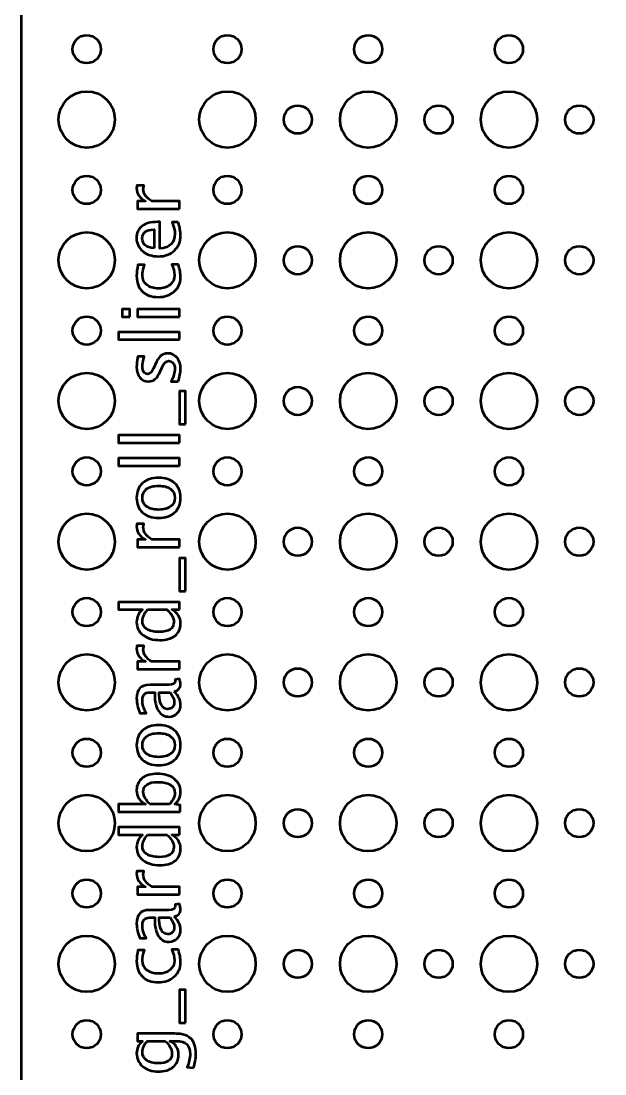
# Model space of a CAD drawing. Header units: centimetres. Extents: x -26.2 to 26.2, y -20.2 to 20.2.
# Drawn here: x -12.7 to -6.48, y -10.16 to 1.07 of the extents above; entities that cross this region are included whole.
import ezdxf

# ---------------------------------------------------------------- set-up
doc = ezdxf.new("R2010")
doc.units = ezdxf.units.CM
doc.header["$MEASUREMENT"] = 0
doc.layers.add('Layer 1', color=7, linetype='Continuous')

msp = doc.modelspace()

# ---------------------------------------------------------------- linework, layer by layer
at = {"layer": 'Layer 1', "lineweight": 53}
for centre, major_axis in [((-12, 0.76591), (0, 0.15)), ((-10.5, 0.76591), (0, 0.15)), ((-9, 0.76591), (0, 0.15)), ((-7.5, 0.76591), (0, 0.15)), ((-11.99999, 0.0159), (0, 0.30001)), ((-10.49999, 0.0159), (0, 0.30001)), ((-8.99999, 0.0159), (0, 0.30001)), ((-7.49999, 0.0159), (0, 0.30001)), ((-9.75, 0.01591), (0, 0.15)), ((-8.25, 0.01591), (0, 0.15)), ((-6.75, 0.01591), (0, 0.15)), ((-12, -0.73409), (0, 0.15)), ((-10.5, -0.73409), (0, 0.15)), ((-9, -0.73409), (0, 0.15)), ((-7.5, -0.73409), (0, 0.15)), ((-11.99999, -1.4841), (0, 0.30001)), ((-10.49999, -1.4841), (0, 0.30001)), ((-8.99999, -1.4841), (0, 0.30001)), ((-7.49999, -1.4841), (0, 0.30001)), ((-9.75, -1.48409), (0, 0.15)), ((-8.25, -1.48409), (0, 0.15)), ((-6.75, -1.48409), (0, 0.15)), ((-12, -2.23409), (0, 0.15)), ((-10.5, -2.23409), (0, 0.15)), ((-9, -2.23409), (0, 0.15)), ((-7.5, -2.23409), (0, 0.15)), ((-11.99999, -2.9841), (0, 0.30001)), ((-10.49999, -2.9841), (0, 0.30001)), ((-8.99999, -2.9841), (0, 0.30001)), ((-7.49999, -2.9841), (0, 0.30001)), ((-9.75, -2.98409), (0, 0.15)), ((-8.25, -2.98409), (0, 0.15)), ((-6.75, -2.98409), (0, 0.15)), ((-12, -3.73409), (0, 0.15)), ((-10.5, -3.73409), (0, 0.15)), ((-9, -3.73409), (0, 0.15)), ((-7.5, -3.73409), (0, 0.15)), ((-11.99999, -4.4841), (0, 0.30001)), ((-10.49999, -4.4841), (0, 0.30001)), ((-8.99999, -4.4841), (0, 0.30001)), ((-7.49999, -4.4841), (0, 0.30001)), ((-9.75, -4.48409), (0, 0.15)), ((-8.25, -4.48409), (0, 0.15)), ((-6.75, -4.48409), (0, 0.15)), ((-12, -5.23409), (0, 0.15)), ((-10.5, -5.23409), (0, 0.15)), ((-9, -5.23409), (0, 0.15)), ((-7.5, -5.23409), (0, 0.15)), ((-11.99999, -5.9841), (0, 0.30001)), ((-10.49999, -5.9841), (0, 0.30001)), ((-8.99999, -5.9841), (0, 0.30001)), ((-7.49999, -5.9841), (0, 0.30001)), ((-9.75, -5.98409), (0, 0.15)), ((-8.25, -5.98409), (0, 0.15)), ((-6.75, -5.98409), (0, 0.15)), ((-12, -6.73409), (0, 0.15)), ((-10.5, -6.73409), (0, 0.15)), ((-9, -6.73409), (0, 0.15)), ((-7.5, -6.73409), (0, 0.15)), ((-11.99999, -7.4841), (0, 0.30001)), ((-10.49999, -7.4841), (0, 0.30001)), ((-8.99999, -7.4841), (0, 0.30001)), ((-7.49999, -7.4841), (0, 0.30001)), ((-9.75, -7.48409), (0, 0.15)), ((-8.25, -7.48409), (0, 0.15)), ((-6.75, -7.48409), (0, 0.15)), ((-12, -8.23409), (0, 0.15)), ((-10.5, -8.23409), (0, 0.15)), ((-9, -8.23409), (0, 0.15)), ((-7.5, -8.23409), (0, 0.15)), ((-11.99999, -8.9841), (0, 0.30001)), ((-10.49999, -8.9841), (0, 0.30001)), ((-8.99999, -8.9841), (0, 0.30001)), ((-7.49999, -8.9841), (0, 0.30001)), ((-9.75, -8.98409), (0, 0.15)), ((-8.25, -8.98409), (0, 0.15)), ((-6.75, -8.98409), (0, 0.15)), ((-12, -9.73409), (0, 0.15)), ((-10.5, -9.73409), (0, 0.15)), ((-9, -9.73409), (0, 0.15)), ((-7.5, -9.73409), (0, 0.15))]:
    msp.add_ellipse(centre, major_axis=major_axis, ratio=1, dxfattribs=at)
msp.add_open_spline([(-12.2, -20.18409), (-12.47614, -20.18409), (-12.7, -19.96023), (-12.7, -19.68409), (-12.7, -19.68409), (-12.7, -19.68409), (-12.7, 19.71591), (-12.7, 19.71591), (-12.7, 19.71591), (-12.7, 19.99205), (-12.47614, 20.21591), (-12.2, 20.21591), (-12.2, 20.21591), (-8.45782, 20.21591), (-2.97204, 20.21591), (0.2, 20.21591), (0.2, 20.21591), (0.47614, 20.21591), (0.7, 19.99205), (0.7, 19.71591), (0.7, 19.71591), (0.7, 19.71591), (0.7, 2.21591), (0.7, 2.21591), (0.7, 2.21591), (0.7, 2.21591), (25.7, 2.21591), (25.7, 2.21591), (25.7, 2.21591), (25.97614, 2.21591), (26.2, 1.99205), (26.2, 1.71591), (26.2, 1.71591), (26.2, 1.71591), (26.2, -4.68409), (26.2, -4.68409), (26.2, -4.68409), (26.2, -4.96023), (25.97614, -5.18409), (25.7, -5.18409), (25.7, -5.18409), (25.7, -5.18409), (0.7, -5.18409), (0.7, -5.18409), (0.7, -5.18409), (0.7, -5.18409), (0.7, -19.68409), (0.7, -19.68409), (0.7, -19.68409), (0.7, -19.96023), (0.47614, -20.18409), (0.2, -20.18409), (0.2, -20.18409), (-4.57775, -20.18409), (-7.42225, -20.18409), (-12.2, -20.18409)], degree=3, knots=[0, 0, 0, 0, 0.06666667, 0.06666667, 0.06666667, 0.06666667, 0.13333333, 0.13333333, 0.13333333, 0.13333333, 0.2, 0.2, 0.2, 0.2, 0.26666667, 0.26666667, 0.26666667, 0.26666667, 0.33333333, 0.33333333, 0.33333333, 0.33333333, 0.4, 0.4, 0.4, 0.4, 0.46666667, 0.46666667, 0.46666667, 0.46666667, 0.53333333, 0.53333333, 0.53333333, 0.53333333, 0.6, 0.6, 0.6, 0.6, 0.66666667, 0.66666667, 0.66666667, 0.66666667, 0.73333333, 0.73333333, 0.73333333, 0.73333333, 0.8, 0.8, 0.8, 0.8, 0.86666667, 0.86666667, 0.86666667, 0.86666667, 1, 1, 1, 1], dxfattribs=at)
at = {"layer": 'Layer 1', "color": 5, "lineweight": 53}
for points, knots in [([(-11.00997, -0.93528), (-11.00997, -0.93528), (-11.45871, -0.93528), (-11.45871, -0.93528), (-11.45871, -0.93528), (-11.45871, -0.93528), (-11.45871, -0.85401), (-11.45871, -0.85401), (-11.45871, -0.85401), (-11.45871, -0.85401), (-11.3739, -0.85401), (-11.3739, -0.85401), (-11.3739, -0.85401), (-11.43669, -0.82169), (-11.46802, -0.77485), (-11.46802, -0.71332), (-11.46802, -0.71332), (-11.46802, -0.705), (-11.46731, -0.69625), (-11.4659, -0.68722), (-11.4659, -0.68722), (-11.4659, -0.68722), (-11.38984, -0.68722), (-11.38984, -0.68722), (-11.38984, -0.68722), (-11.3945, -0.70133), (-11.3969, -0.71374), (-11.3969, -0.72447), (-11.3969, -0.72447), (-11.3969, -0.77612), (-11.36642, -0.8193), (-11.30532, -0.85401), (-11.30532, -0.85401), (-11.30532, -0.85401), (-11.00997, -0.85401), (-11.00997, -0.85401), (-11.00997, -0.85401), (-11.00997, -0.85401), (-11.00997, -0.93528), (-11.00997, -0.93528)], [0, 0, 0, 0, 0.09090909, 0.09090909, 0.09090909, 0.09090909, 0.18181818, 0.18181818, 0.18181818, 0.18181818, 0.27272727, 0.27272727, 0.27272727, 0.27272727, 0.36363636, 0.36363636, 0.36363636, 0.36363636, 0.45454545, 0.45454545, 0.45454545, 0.45454545, 0.54545455, 0.54545455, 0.54545455, 0.54545455, 0.63636364, 0.63636364, 0.63636364, 0.63636364, 0.72727273, 0.72727273, 0.72727273, 0.72727273, 0.81818182, 0.81818182, 0.81818182, 0.81818182, 1, 1, 1, 1]), ([(-11.02436, -1.07768), (-11.00799, -1.13229), (-10.99981, -1.17899), (-10.99981, -1.21794), (-10.99981, -1.21794), (-10.99981, -1.2844), (-11.02182, -1.33845), (-11.06571, -1.38008), (-11.06571, -1.38008), (-11.10959, -1.4217), (-11.16646, -1.44258), (-11.23645, -1.44258), (-11.23645, -1.44258), (-11.30433, -1.44258), (-11.36007, -1.42424), (-11.40367, -1.38741), (-11.40367, -1.38741), (-11.44713, -1.35059), (-11.46887, -1.30345), (-11.46887, -1.24602), (-11.46887, -1.24602), (-11.46887, -1.19169), (-11.44953, -1.14964), (-11.41087, -1.12001), (-11.41087, -1.12001), (-11.3722, -1.09038), (-11.31745, -1.07556), (-11.24647, -1.07556), (-11.24647, -1.07556), (-11.24647, -1.07556), (-11.22164, -1.07598), (-11.22164, -1.07598), (-11.22164, -1.07598), (-11.22164, -1.07598), (-11.22164, -1.35962), (-11.22164, -1.35962), (-11.22164, -1.35962), (-11.11439, -1.34776), (-11.06077, -1.29541), (-11.06077, -1.2027), (-11.06077, -1.2027), (-11.06077, -1.16869), (-11.07037, -1.12706), (-11.08956, -1.07768), (-11.08956, -1.07768), (-11.08956, -1.07768), (-11.02436, -1.07768), (-11.02436, -1.07768)], [0, 0, 0, 0, 0.07692308, 0.07692308, 0.07692308, 0.07692308, 0.15384615, 0.15384615, 0.15384615, 0.15384615, 0.23076923, 0.23076923, 0.23076923, 0.23076923, 0.30769231, 0.30769231, 0.30769231, 0.30769231, 0.38461538, 0.38461538, 0.38461538, 0.38461538, 0.46153846, 0.46153846, 0.46153846, 0.46153846, 0.53846154, 0.53846154, 0.53846154, 0.53846154, 0.61538462, 0.61538462, 0.61538462, 0.61538462, 0.69230769, 0.69230769, 0.69230769, 0.69230769, 0.76923077, 0.76923077, 0.76923077, 0.76923077, 0.84615385, 0.84615385, 0.84615385, 0.84615385, 1, 1, 1, 1]), ([(-11.2826, -1.35538), (-11.2826, -1.35538), (-11.2826, -1.15726), (-11.2826, -1.15726), (-11.2826, -1.15726), (-11.36614, -1.15726), (-11.4079, -1.18845), (-11.4079, -1.25068), (-11.4079, -1.25068), (-11.4079, -1.31333), (-11.36614, -1.34819), (-11.2826, -1.35538)], [0, 0, 0, 0, 0.25, 0.25, 0.25, 0.25, 0.5, 0.5, 0.5, 0.5, 1, 1, 1, 1]), ([(-11.02352, -1.52909), (-11.00771, -1.58172), (-10.99981, -1.62716), (-10.99981, -1.6654), (-10.99981, -1.6654), (-10.99981, -1.72608), (-11.02225, -1.77631), (-11.06698, -1.81625), (-11.06698, -1.81625), (-11.11185, -1.85617), (-11.16844, -1.87621), (-11.2366, -1.87621), (-11.2366, -1.87621), (-11.30941, -1.87621), (-11.36628, -1.85645), (-11.40692, -1.81695), (-11.40692, -1.81695), (-11.4477, -1.77744), (-11.46802, -1.72227), (-11.46802, -1.65143), (-11.46802, -1.65143), (-11.46802, -1.61657), (-11.46322, -1.57735), (-11.45363, -1.53417), (-11.45363, -1.53417), (-11.45363, -1.53417), (-11.38504, -1.53417), (-11.38504, -1.53417), (-11.38504, -1.53417), (-11.39859, -1.58003), (-11.40536, -1.61742), (-11.40536, -1.64621), (-11.40536, -1.64621), (-11.40536, -1.68798), (-11.3897, -1.72142), (-11.35852, -1.7464), (-11.35852, -1.7464), (-11.32733, -1.77137), (-11.2857, -1.78393), (-11.23377, -1.78393), (-11.23377, -1.78393), (-11.1834, -1.78393), (-11.14276, -1.77095), (-11.11157, -1.74513), (-11.11157, -1.74513), (-11.08053, -1.7193), (-11.065, -1.68558), (-11.065, -1.64367), (-11.065, -1.64367), (-11.065, -1.60656), (-11.0746, -1.56846), (-11.09379, -1.52909), (-11.09379, -1.52909), (-11.09379, -1.52909), (-11.02352, -1.52909), (-11.02352, -1.52909)], [0, 0, 0, 0, 0.06666667, 0.06666667, 0.06666667, 0.06666667, 0.13333333, 0.13333333, 0.13333333, 0.13333333, 0.2, 0.2, 0.2, 0.2, 0.26666667, 0.26666667, 0.26666667, 0.26666667, 0.33333333, 0.33333333, 0.33333333, 0.33333333, 0.4, 0.4, 0.4, 0.4, 0.46666667, 0.46666667, 0.46666667, 0.46666667, 0.53333333, 0.53333333, 0.53333333, 0.53333333, 0.6, 0.6, 0.6, 0.6, 0.66666667, 0.66666667, 0.66666667, 0.66666667, 0.73333333, 0.73333333, 0.73333333, 0.73333333, 0.8, 0.8, 0.8, 0.8, 0.86666667, 0.86666667, 0.86666667, 0.86666667, 1, 1, 1, 1]), ([(-11.54083, -2.08534), (-11.54083, -2.08534), (-11.62211, -2.08534), (-11.62211, -2.08534), (-11.62211, -2.08534), (-11.62211, -2.08534), (-11.62211, -2.00407), (-11.62211, -2.00407), (-11.62211, -2.00407), (-11.62211, -2.00407), (-11.54083, -2.00407), (-11.54083, -2.00407), (-11.54083, -2.00407), (-11.54083, -2.00407), (-11.54083, -2.08534), (-11.54083, -2.08534)], [0, 0, 0, 0, 0.2, 0.2, 0.2, 0.2, 0.4, 0.4, 0.4, 0.4, 0.6, 0.6, 0.6, 0.6, 1, 1, 1, 1]), ([(-11.00997, -2.08534), (-11.00997, -2.08534), (-11.45871, -2.08534), (-11.45871, -2.08534), (-11.45871, -2.08534), (-11.45871, -2.08534), (-11.45871, -2.00407), (-11.45871, -2.00407), (-11.45871, -2.00407), (-11.45871, -2.00407), (-11.00997, -2.00407), (-11.00997, -2.00407), (-11.00997, -2.00407), (-11.00997, -2.00407), (-11.00997, -2.08534), (-11.00997, -2.08534)], [0, 0, 0, 0, 0.2, 0.2, 0.2, 0.2, 0.4, 0.4, 0.4, 0.4, 0.6, 0.6, 0.6, 0.6, 1, 1, 1, 1]), ([(-11.00997, -2.33003), (-11.00997, -2.33003), (-11.66275, -2.33003), (-11.66275, -2.33003), (-11.66275, -2.33003), (-11.66275, -2.33003), (-11.66275, -2.24876), (-11.66275, -2.24876), (-11.66275, -2.24876), (-11.66275, -2.24876), (-11.00997, -2.24876), (-11.00997, -2.24876), (-11.00997, -2.24876), (-11.00997, -2.24876), (-11.00997, -2.33003), (-11.00997, -2.33003)], [0, 0, 0, 0, 0.2, 0.2, 0.2, 0.2, 0.4, 0.4, 0.4, 0.4, 0.6, 0.6, 0.6, 0.6, 1, 1, 1, 1]), ([(-11.02606, -2.77777), (-11.02606, -2.77777), (-11.10056, -2.77777), (-11.10056, -2.77777), (-11.10056, -2.77777), (-11.07403, -2.72458), (-11.06077, -2.67843), (-11.06077, -2.63906), (-11.06077, -2.63906), (-11.06077, -2.61564), (-11.06712, -2.59617), (-11.07982, -2.58078), (-11.07982, -2.58078), (-11.09238, -2.5654), (-11.10818, -2.55764), (-11.12723, -2.55764), (-11.12723, -2.55764), (-11.15503, -2.55764), (-11.17803, -2.57923), (-11.19624, -2.62241), (-11.19624, -2.62241), (-11.19624, -2.62241), (-11.21642, -2.66997), (-11.21642, -2.66997), (-11.21642, -2.66997), (-11.24549, -2.74009), (-11.28754, -2.77523), (-11.34215, -2.77523), (-11.34215, -2.77523), (-11.38123, -2.77523), (-11.412, -2.7614), (-11.43443, -2.73375), (-11.43443, -2.73375), (-11.45687, -2.70609), (-11.46802, -2.66813), (-11.46802, -2.62001), (-11.46802, -2.62001), (-11.46802, -2.59504), (-11.46463, -2.56399), (-11.45772, -2.52716), (-11.45772, -2.52716), (-11.45772, -2.52716), (-11.45447, -2.51023), (-11.45447, -2.51023), (-11.45447, -2.51023), (-11.45447, -2.51023), (-11.38674, -2.51023), (-11.38674, -2.51023), (-11.38674, -2.51023), (-11.40028, -2.55553), (-11.40706, -2.59165), (-11.40706, -2.6186), (-11.40706, -2.6186), (-11.40706, -2.64231), (-11.40184, -2.66108), (-11.39154, -2.67533), (-11.39154, -2.67533), (-11.38123, -2.68944), (-11.36741, -2.6965), (-11.35005, -2.6965), (-11.35005, -2.6965), (-11.32564, -2.6965), (-11.30489, -2.67674), (-11.2881, -2.63709), (-11.2881, -2.63709), (-11.2881, -2.63709), (-11.27159, -2.598), (-11.27159, -2.598), (-11.27159, -2.598), (-11.25296, -2.55369), (-11.23321, -2.52236), (-11.21247, -2.50402), (-11.21247, -2.50402), (-11.19172, -2.48553), (-11.16576, -2.47636), (-11.13471, -2.47636), (-11.13471, -2.47636), (-11.09534, -2.47636), (-11.06303, -2.49188), (-11.03777, -2.52307), (-11.03777, -2.52307), (-11.01251, -2.55411), (-10.99981, -2.59391), (-10.99981, -2.64231), (-10.99981, -2.64231), (-10.99981, -2.67956), (-11.00856, -2.72458), (-11.02606, -2.77777)], [0, 0, 0, 0, 0.04347826, 0.04347826, 0.04347826, 0.04347826, 0.08695652, 0.08695652, 0.08695652, 0.08695652, 0.13043478, 0.13043478, 0.13043478, 0.13043478, 0.17391304, 0.17391304, 0.17391304, 0.17391304, 0.2173913, 0.2173913, 0.2173913, 0.2173913, 0.26086957, 0.26086957, 0.26086957, 0.26086957, 0.30434783, 0.30434783, 0.30434783, 0.30434783, 0.34782609, 0.34782609, 0.34782609, 0.34782609, 0.39130435, 0.39130435, 0.39130435, 0.39130435, 0.43478261, 0.43478261, 0.43478261, 0.43478261, 0.47826087, 0.47826087, 0.47826087, 0.47826087, 0.52173913, 0.52173913, 0.52173913, 0.52173913, 0.56521739, 0.56521739, 0.56521739, 0.56521739, 0.60869565, 0.60869565, 0.60869565, 0.60869565, 0.65217391, 0.65217391, 0.65217391, 0.65217391, 0.69565217, 0.69565217, 0.69565217, 0.69565217, 0.73913043, 0.73913043, 0.73913043, 0.73913043, 0.7826087, 0.7826087, 0.7826087, 0.7826087, 0.82608696, 0.82608696, 0.82608696, 0.82608696, 0.86956522, 0.86956522, 0.86956522, 0.86956522, 0.91304348, 0.91304348, 0.91304348, 0.91304348, 1, 1, 1, 1]), ([(-10.94901, -3.23073), (-10.94901, -3.23073), (-11.00997, -3.23073), (-11.00997, -3.23073), (-11.00997, -3.23073), (-11.00997, -3.23073), (-11.00997, -2.87853), (-11.00997, -2.87853), (-11.00997, -2.87853), (-11.00997, -2.87853), (-10.94901, -2.87853), (-10.94901, -2.87853), (-10.94901, -2.87853), (-10.94901, -2.87853), (-10.94901, -3.23073), (-10.94901, -3.23073)], [0, 0, 0, 0, 0.2, 0.2, 0.2, 0.2, 0.4, 0.4, 0.4, 0.4, 0.6, 0.6, 0.6, 0.6, 1, 1, 1, 1]), ([(-11.00997, -3.4297), (-11.00997, -3.4297), (-11.66275, -3.4297), (-11.66275, -3.4297), (-11.66275, -3.4297), (-11.66275, -3.4297), (-11.66275, -3.34843), (-11.66275, -3.34843), (-11.66275, -3.34843), (-11.66275, -3.34843), (-11.00997, -3.34843), (-11.00997, -3.34843), (-11.00997, -3.34843), (-11.00997, -3.34843), (-11.00997, -3.4297), (-11.00997, -3.4297)], [0, 0, 0, 0, 0.2, 0.2, 0.2, 0.2, 0.4, 0.4, 0.4, 0.4, 0.6, 0.6, 0.6, 0.6, 1, 1, 1, 1]), ([(-11.00997, -3.67439), (-11.00997, -3.67439), (-11.66275, -3.67439), (-11.66275, -3.67439), (-11.66275, -3.67439), (-11.66275, -3.67439), (-11.66275, -3.59312), (-11.66275, -3.59312), (-11.66275, -3.59312), (-11.66275, -3.59312), (-11.00997, -3.59312), (-11.00997, -3.59312), (-11.00997, -3.59312), (-11.00997, -3.59312), (-11.00997, -3.67439), (-11.00997, -3.67439)], [0, 0, 0, 0, 0.2, 0.2, 0.2, 0.2, 0.4, 0.4, 0.4, 0.4, 0.6, 0.6, 0.6, 0.6, 1, 1, 1, 1]), ([(-10.99981, -4.01588), (-10.99981, -4.08178), (-11.02084, -4.13399), (-11.06289, -4.17237), (-11.06289, -4.17237), (-11.10494, -4.21089), (-11.16209, -4.23008), (-11.2342, -4.23008), (-11.2342, -4.23008), (-11.30616, -4.23008), (-11.36317, -4.21089), (-11.40508, -4.17237), (-11.40508, -4.17237), (-11.44699, -4.13399), (-11.46802, -4.08178), (-11.46802, -4.01588), (-11.46802, -4.01588), (-11.46802, -3.94998), (-11.44699, -3.89777), (-11.40508, -3.85939), (-11.40508, -3.85939), (-11.36317, -3.82087), (-11.30616, -3.80167), (-11.2342, -3.80167), (-11.2342, -3.80167), (-11.16209, -3.80167), (-11.10494, -3.82087), (-11.06289, -3.85939), (-11.06289, -3.85939), (-11.02084, -3.89777), (-10.99981, -3.94998), (-10.99981, -4.01588)], [0, 0, 0, 0, 0.11111111, 0.11111111, 0.11111111, 0.11111111, 0.22222222, 0.22222222, 0.22222222, 0.22222222, 0.33333333, 0.33333333, 0.33333333, 0.33333333, 0.44444444, 0.44444444, 0.44444444, 0.44444444, 0.55555556, 0.55555556, 0.55555556, 0.55555556, 0.66666667, 0.66666667, 0.66666667, 0.66666667, 0.77777778, 0.77777778, 0.77777778, 0.77777778, 1, 1, 1, 1]), ([(-11.06077, -4.01602), (-11.06077, -3.97581), (-11.07587, -3.94448), (-11.10621, -3.92218), (-11.10621, -3.92218), (-11.13641, -3.90003), (-11.17916, -3.88888), (-11.2342, -3.88888), (-11.2342, -3.88888), (-11.28909, -3.88888), (-11.3317, -3.90003), (-11.3619, -3.92218), (-11.3619, -3.92218), (-11.39196, -3.94448), (-11.40706, -3.97581), (-11.40706, -4.01602), (-11.40706, -4.01602), (-11.40706, -4.05638), (-11.39196, -4.08771), (-11.3619, -4.10972), (-11.3619, -4.10972), (-11.3317, -4.13188), (-11.28909, -4.14288), (-11.2342, -4.14288), (-11.2342, -4.14288), (-11.17916, -4.14288), (-11.13641, -4.13188), (-11.10621, -4.10972), (-11.10621, -4.10972), (-11.07587, -4.08771), (-11.06077, -4.05638), (-11.06077, -4.01602)], [0, 0, 0, 0, 0.11111111, 0.11111111, 0.11111111, 0.11111111, 0.22222222, 0.22222222, 0.22222222, 0.22222222, 0.33333333, 0.33333333, 0.33333333, 0.33333333, 0.44444444, 0.44444444, 0.44444444, 0.44444444, 0.55555556, 0.55555556, 0.55555556, 0.55555556, 0.66666667, 0.66666667, 0.66666667, 0.66666667, 0.77777778, 0.77777778, 0.77777778, 0.77777778, 1, 1, 1, 1]), ([(-11.00997, -4.54095), (-11.00997, -4.54095), (-11.45871, -4.54095), (-11.45871, -4.54095), (-11.45871, -4.54095), (-11.45871, -4.54095), (-11.45871, -4.45968), (-11.45871, -4.45968), (-11.45871, -4.45968), (-11.45871, -4.45968), (-11.3739, -4.45968), (-11.3739, -4.45968), (-11.3739, -4.45968), (-11.43669, -4.42736), (-11.46802, -4.38052), (-11.46802, -4.31899), (-11.46802, -4.31899), (-11.46802, -4.31067), (-11.46731, -4.30192), (-11.4659, -4.29289), (-11.4659, -4.29289), (-11.4659, -4.29289), (-11.38984, -4.29289), (-11.38984, -4.29289), (-11.38984, -4.29289), (-11.3945, -4.307), (-11.3969, -4.31941), (-11.3969, -4.33014), (-11.3969, -4.33014), (-11.3969, -4.38179), (-11.36642, -4.42497), (-11.30532, -4.45968), (-11.30532, -4.45968), (-11.30532, -4.45968), (-11.00997, -4.45968), (-11.00997, -4.45968), (-11.00997, -4.45968), (-11.00997, -4.45968), (-11.00997, -4.54095), (-11.00997, -4.54095)], [0, 0, 0, 0, 0.09090909, 0.09090909, 0.09090909, 0.09090909, 0.18181818, 0.18181818, 0.18181818, 0.18181818, 0.27272727, 0.27272727, 0.27272727, 0.27272727, 0.36363636, 0.36363636, 0.36363636, 0.36363636, 0.45454545, 0.45454545, 0.45454545, 0.45454545, 0.54545455, 0.54545455, 0.54545455, 0.54545455, 0.63636364, 0.63636364, 0.63636364, 0.63636364, 0.72727273, 0.72727273, 0.72727273, 0.72727273, 0.81818182, 0.81818182, 0.81818182, 0.81818182, 1, 1, 1, 1]), ([(-10.94901, -5.01), (-10.94901, -5.01), (-11.00997, -5.01), (-11.00997, -5.01), (-11.00997, -5.01), (-11.00997, -5.01), (-11.00997, -4.6578), (-11.00997, -4.6578), (-11.00997, -4.6578), (-11.00997, -4.6578), (-10.94901, -4.6578), (-10.94901, -4.6578), (-10.94901, -4.6578), (-10.94901, -4.6578), (-10.94901, -5.01), (-10.94901, -5.01)], [0, 0, 0, 0, 0.2, 0.2, 0.2, 0.2, 0.4, 0.4, 0.4, 0.4, 0.6, 0.6, 0.6, 0.6, 1, 1, 1, 1]), ([(-11.00997, -5.20841), (-11.00997, -5.20841), (-11.09421, -5.20841), (-11.09421, -5.20841), (-11.09421, -5.20841), (-11.03128, -5.24157), (-10.99981, -5.29152), (-10.99981, -5.35827), (-10.99981, -5.35827), (-10.99981, -5.41245), (-11.01942, -5.45507), (-11.05879, -5.4861), (-11.05879, -5.4861), (-11.09816, -5.51715), (-11.15193, -5.53267), (-11.22009, -5.53267), (-11.22009, -5.53267), (-11.29459, -5.53267), (-11.35456, -5.51503), (-11.4, -5.47989), (-11.4, -5.47989), (-11.4453, -5.44463), (-11.46802, -5.39834), (-11.46802, -5.34091), (-11.46802, -5.34091), (-11.46802, -5.28771), (-11.4477, -5.2434), (-11.40692, -5.20841), (-11.40692, -5.20841), (-11.40692, -5.20841), (-11.66275, -5.20841), (-11.66275, -5.20841), (-11.66275, -5.20841), (-11.66275, -5.20841), (-11.66275, -5.12712), (-11.66275, -5.12712), (-11.66275, -5.12712), (-11.66275, -5.12712), (-11.00997, -5.12712), (-11.00997, -5.12712), (-11.00997, -5.12712), (-11.00997, -5.12712), (-11.00997, -5.20841), (-11.00997, -5.20841)], [0, 0, 0, 0, 0.08333333, 0.08333333, 0.08333333, 0.08333333, 0.16666667, 0.16666667, 0.16666667, 0.16666667, 0.25, 0.25, 0.25, 0.25, 0.33333333, 0.33333333, 0.33333333, 0.33333333, 0.41666667, 0.41666667, 0.41666667, 0.41666667, 0.5, 0.5, 0.5, 0.5, 0.58333333, 0.58333333, 0.58333333, 0.58333333, 0.66666667, 0.66666667, 0.66666667, 0.66666667, 0.75, 0.75, 0.75, 0.75, 0.83333333, 0.83333333, 0.83333333, 0.83333333, 1, 1, 1, 1]), ([(-11.35132, -5.20841), (-11.38843, -5.2506), (-11.40706, -5.29053), (-11.40706, -5.32835), (-11.40706, -5.32835), (-11.40706, -5.3656), (-11.39154, -5.39439), (-11.36035, -5.41485), (-11.36035, -5.41485), (-11.32931, -5.43531), (-11.28528, -5.44547), (-11.22827, -5.44547), (-11.22827, -5.44547), (-11.12342, -5.44547), (-11.07093, -5.41076), (-11.07093, -5.34119), (-11.07093, -5.34119), (-11.07093, -5.29604), (-11.09562, -5.25173), (-11.14487, -5.20841), (-11.14487, -5.20841), (-11.14487, -5.20841), (-11.35132, -5.20841), (-11.35132, -5.20841)], [0, 0, 0, 0, 0.14285714, 0.14285714, 0.14285714, 0.14285714, 0.28571429, 0.28571429, 0.28571429, 0.28571429, 0.42857143, 0.42857143, 0.42857143, 0.42857143, 0.57142857, 0.57142857, 0.57142857, 0.57142857, 0.71428571, 0.71428571, 0.71428571, 0.71428571, 1, 1, 1, 1]), ([(-11.00997, -5.84354), (-11.00997, -5.84354), (-11.45871, -5.84354), (-11.45871, -5.84354), (-11.45871, -5.84354), (-11.45871, -5.84354), (-11.45871, -5.76227), (-11.45871, -5.76227), (-11.45871, -5.76227), (-11.45871, -5.76227), (-11.3739, -5.76227), (-11.3739, -5.76227), (-11.3739, -5.76227), (-11.43669, -5.72995), (-11.46802, -5.68311), (-11.46802, -5.62158), (-11.46802, -5.62158), (-11.46802, -5.61326), (-11.46731, -5.60451), (-11.4659, -5.59548), (-11.4659, -5.59548), (-11.4659, -5.59548), (-11.38984, -5.59548), (-11.38984, -5.59548), (-11.38984, -5.59548), (-11.3945, -5.60959), (-11.3969, -5.622), (-11.3969, -5.63273), (-11.3969, -5.63273), (-11.3969, -5.68438), (-11.36642, -5.72756), (-11.30532, -5.76227), (-11.30532, -5.76227), (-11.30532, -5.76227), (-11.00997, -5.76227), (-11.00997, -5.76227), (-11.00997, -5.76227), (-11.00997, -5.76227), (-11.00997, -5.84354), (-11.00997, -5.84354)], [0, 0, 0, 0, 0.09090909, 0.09090909, 0.09090909, 0.09090909, 0.18181818, 0.18181818, 0.18181818, 0.18181818, 0.27272727, 0.27272727, 0.27272727, 0.27272727, 0.36363636, 0.36363636, 0.36363636, 0.36363636, 0.45454545, 0.45454545, 0.45454545, 0.45454545, 0.54545455, 0.54545455, 0.54545455, 0.54545455, 0.63636364, 0.63636364, 0.63636364, 0.63636364, 0.72727273, 0.72727273, 0.72727273, 0.72727273, 0.81818182, 0.81818182, 0.81818182, 0.81818182, 1, 1, 1, 1]), ([(-11.06712, -6.07976), (-11.02225, -6.12858), (-10.99981, -6.17557), (-10.99981, -6.22073), (-10.99981, -6.22073), (-10.99981, -6.25784), (-11.01138, -6.28873), (-11.03466, -6.31315), (-11.03466, -6.31315), (-11.05795, -6.3377), (-11.0873, -6.34998), (-11.12272, -6.34998), (-11.12272, -6.34998), (-11.17168, -6.34998), (-11.20936, -6.32937), (-11.23561, -6.28818), (-11.23561, -6.28818), (-11.26185, -6.24697), (-11.27498, -6.18785), (-11.27498, -6.1108), (-11.27498, -6.1108), (-11.27498, -6.1108), (-11.27498, -6.09175), (-11.27498, -6.09175), (-11.27498, -6.09175), (-11.27498, -6.09175), (-11.32902, -6.09175), (-11.32902, -6.09175), (-11.32902, -6.09175), (-11.38109, -6.09175), (-11.40706, -6.11885), (-11.40706, -6.17317), (-11.40706, -6.17317), (-11.40706, -6.21522), (-11.39379, -6.26123), (-11.36726, -6.31103), (-11.36726, -6.31103), (-11.36726, -6.31103), (-11.43415, -6.31103), (-11.43415, -6.31103), (-11.43415, -6.31103), (-11.45673, -6.25629), (-11.46802, -6.20464), (-11.46802, -6.15624), (-11.46802, -6.15624), (-11.46802, -6.10643), (-11.45673, -6.0696), (-11.43401, -6.04603), (-11.43401, -6.04603), (-11.41129, -6.02233), (-11.3763, -6.01047), (-11.32902, -6.01047), (-11.32902, -6.01047), (-11.32902, -6.01047), (-11.12625, -6.01047), (-11.12625, -6.01047), (-11.12625, -6.01047), (-11.07982, -6.01047), (-11.05654, -5.99622), (-11.05654, -5.96757), (-11.05654, -5.96757), (-11.05654, -5.96405), (-11.0571, -5.95882), (-11.05823, -5.95191), (-11.05823, -5.95191), (-11.05823, -5.95191), (-11.01307, -5.94612), (-11.01307, -5.94612), (-11.01307, -5.94612), (-11.00418, -5.96461), (-10.99981, -5.98493), (-10.99981, -6.00723), (-10.99981, -6.00723), (-10.99981, -6.04519), (-11.02225, -6.06932), (-11.06712, -6.07976)], [0, 0, 0, 0, 0.05, 0.05, 0.05, 0.05, 0.1, 0.1, 0.1, 0.1, 0.15, 0.15, 0.15, 0.15, 0.2, 0.2, 0.2, 0.2, 0.25, 0.25, 0.25, 0.25, 0.3, 0.3, 0.3, 0.3, 0.35, 0.35, 0.35, 0.35, 0.4, 0.4, 0.4, 0.4, 0.45, 0.45, 0.45, 0.45, 0.5, 0.5, 0.5, 0.5, 0.55, 0.55, 0.55, 0.55, 0.6, 0.6, 0.6, 0.6, 0.65, 0.65, 0.65, 0.65, 0.7, 0.7, 0.7, 0.7, 0.75, 0.75, 0.75, 0.75, 0.8, 0.8, 0.8, 0.8, 0.85, 0.85, 0.85, 0.85, 0.9, 0.9, 0.9, 0.9, 1, 1, 1, 1]), ([(-11.11143, -6.09175), (-11.11143, -6.09175), (-11.22672, -6.09175), (-11.22672, -6.09175), (-11.22672, -6.09175), (-11.22672, -6.09175), (-11.22756, -6.11786), (-11.22756, -6.11786), (-11.22756, -6.11786), (-11.22756, -6.16301), (-11.21924, -6.19942), (-11.20259, -6.22722), (-11.20259, -6.22722), (-11.1858, -6.25488), (-11.16364, -6.26871), (-11.13598, -6.26871), (-11.13598, -6.26871), (-11.11665, -6.26871), (-11.10028, -6.26179), (-11.08688, -6.2481), (-11.08688, -6.2481), (-11.07347, -6.23427), (-11.0667, -6.21748), (-11.0667, -6.19759), (-11.0667, -6.19759), (-11.0667, -6.16372), (-11.08165, -6.12844), (-11.11143, -6.09175)], [0, 0, 0, 0, 0.125, 0.125, 0.125, 0.125, 0.25, 0.25, 0.25, 0.25, 0.375, 0.375, 0.375, 0.375, 0.5, 0.5, 0.5, 0.5, 0.625, 0.625, 0.625, 0.625, 0.75, 0.75, 0.75, 0.75, 1, 1, 1, 1]), ([(-10.99981, -6.65253), (-10.99981, -6.71843), (-11.02084, -6.77064), (-11.06289, -6.80902), (-11.06289, -6.80902), (-11.10494, -6.84754), (-11.16209, -6.86673), (-11.2342, -6.86673), (-11.2342, -6.86673), (-11.30616, -6.86673), (-11.36317, -6.84754), (-11.40508, -6.80902), (-11.40508, -6.80902), (-11.44699, -6.77064), (-11.46802, -6.71843), (-11.46802, -6.65253), (-11.46802, -6.65253), (-11.46802, -6.58663), (-11.44699, -6.53442), (-11.40508, -6.49604), (-11.40508, -6.49604), (-11.36317, -6.45752), (-11.30616, -6.43832), (-11.2342, -6.43832), (-11.2342, -6.43832), (-11.16209, -6.43832), (-11.10494, -6.45752), (-11.06289, -6.49604), (-11.06289, -6.49604), (-11.02084, -6.53442), (-10.99981, -6.58663), (-10.99981, -6.65253)], [0, 0, 0, 0, 0.11111111, 0.11111111, 0.11111111, 0.11111111, 0.22222222, 0.22222222, 0.22222222, 0.22222222, 0.33333333, 0.33333333, 0.33333333, 0.33333333, 0.44444444, 0.44444444, 0.44444444, 0.44444444, 0.55555556, 0.55555556, 0.55555556, 0.55555556, 0.66666667, 0.66666667, 0.66666667, 0.66666667, 0.77777778, 0.77777778, 0.77777778, 0.77777778, 1, 1, 1, 1]), ([(-11.06077, -6.65267), (-11.06077, -6.61246), (-11.07587, -6.58113), (-11.10621, -6.55883), (-11.10621, -6.55883), (-11.13641, -6.53668), (-11.17916, -6.52553), (-11.2342, -6.52553), (-11.2342, -6.52553), (-11.28909, -6.52553), (-11.3317, -6.53668), (-11.3619, -6.55883), (-11.3619, -6.55883), (-11.39196, -6.58113), (-11.40706, -6.61246), (-11.40706, -6.65267), (-11.40706, -6.65267), (-11.40706, -6.69303), (-11.39196, -6.72436), (-11.3619, -6.74637), (-11.3619, -6.74637), (-11.3317, -6.76853), (-11.28909, -6.77953), (-11.2342, -6.77953), (-11.2342, -6.77953), (-11.17916, -6.77953), (-11.13641, -6.76853), (-11.10621, -6.74637), (-11.10621, -6.74637), (-11.07587, -6.72436), (-11.06077, -6.69303), (-11.06077, -6.65267)], [0, 0, 0, 0, 0.11111111, 0.11111111, 0.11111111, 0.11111111, 0.22222222, 0.22222222, 0.22222222, 0.22222222, 0.33333333, 0.33333333, 0.33333333, 0.33333333, 0.44444444, 0.44444444, 0.44444444, 0.44444444, 0.55555556, 0.55555556, 0.55555556, 0.55555556, 0.66666667, 0.66666667, 0.66666667, 0.66666667, 0.77777778, 0.77777778, 0.77777778, 0.77777778, 1, 1, 1, 1]), ([(-11.00489, -7.364), (-11.00489, -7.364), (-11.66275, -7.364), (-11.66275, -7.364), (-11.66275, -7.364), (-11.66275, -7.364), (-11.66275, -7.28273), (-11.66275, -7.28273), (-11.66275, -7.28273), (-11.66275, -7.28273), (-11.3739, -7.28273), (-11.3739, -7.28273), (-11.3739, -7.28273), (-11.43669, -7.24943), (-11.46802, -7.19933), (-11.46802, -7.13259), (-11.46802, -7.13259), (-11.46802, -7.07854), (-11.4484, -7.03607), (-11.40903, -7.00502), (-11.40903, -7.00502), (-11.36966, -6.97398), (-11.3159, -6.95845), (-11.24774, -6.95845), (-11.24774, -6.95845), (-11.17352, -6.95845), (-11.11355, -6.97609), (-11.06811, -7.01123), (-11.06811, -7.01123), (-11.02253, -7.04637), (-10.99981, -7.09265), (-10.99981, -7.14994), (-10.99981, -7.14994), (-10.99981, -7.20314), (-11.02013, -7.24745), (-11.06091, -7.28273), (-11.06091, -7.28273), (-11.06091, -7.28273), (-11.00489, -7.29261), (-11.00489, -7.29261), (-11.00489, -7.29261), (-11.00489, -7.29261), (-11.00489, -7.364), (-11.00489, -7.364)], [0, 0, 0, 0, 0.08333333, 0.08333333, 0.08333333, 0.08333333, 0.16666667, 0.16666667, 0.16666667, 0.16666667, 0.25, 0.25, 0.25, 0.25, 0.33333333, 0.33333333, 0.33333333, 0.33333333, 0.41666667, 0.41666667, 0.41666667, 0.41666667, 0.5, 0.5, 0.5, 0.5, 0.58333333, 0.58333333, 0.58333333, 0.58333333, 0.66666667, 0.66666667, 0.66666667, 0.66666667, 0.75, 0.75, 0.75, 0.75, 0.83333333, 0.83333333, 0.83333333, 0.83333333, 1, 1, 1, 1]), ([(-11.11693, -7.28273), (-11.07954, -7.24082), (-11.06077, -7.20088), (-11.06077, -7.16293), (-11.06077, -7.16293), (-11.06077, -7.12553), (-11.07643, -7.0966), (-11.10762, -7.07628), (-11.10762, -7.07628), (-11.1388, -7.05582), (-11.18269, -7.04566), (-11.23942, -7.04566), (-11.23942, -7.04566), (-11.3444, -7.04566), (-11.3969, -7.08038), (-11.3969, -7.1498), (-11.3969, -7.1498), (-11.3969, -7.19524), (-11.37234, -7.23955), (-11.3231, -7.28273), (-11.3231, -7.28273), (-11.3231, -7.28273), (-11.11693, -7.28273), (-11.11693, -7.28273)], [0, 0, 0, 0, 0.14285714, 0.14285714, 0.14285714, 0.14285714, 0.28571429, 0.28571429, 0.28571429, 0.28571429, 0.42857143, 0.42857143, 0.42857143, 0.42857143, 0.57142857, 0.57142857, 0.57142857, 0.57142857, 0.71428571, 0.71428571, 0.71428571, 0.71428571, 1, 1, 1, 1]), ([(-11.00997, -7.60813), (-11.00997, -7.60813), (-11.09421, -7.60813), (-11.09421, -7.60813), (-11.09421, -7.60813), (-11.03128, -7.64129), (-10.99981, -7.69124), (-10.99981, -7.75799), (-10.99981, -7.75799), (-10.99981, -7.81217), (-11.01942, -7.85479), (-11.05879, -7.88582), (-11.05879, -7.88582), (-11.09816, -7.91687), (-11.15193, -7.93239), (-11.22009, -7.93239), (-11.22009, -7.93239), (-11.29459, -7.93239), (-11.35456, -7.91475), (-11.4, -7.87961), (-11.4, -7.87961), (-11.4453, -7.84435), (-11.46802, -7.79806), (-11.46802, -7.74063), (-11.46802, -7.74063), (-11.46802, -7.68743), (-11.4477, -7.64312), (-11.40692, -7.60813), (-11.40692, -7.60813), (-11.40692, -7.60813), (-11.66275, -7.60813), (-11.66275, -7.60813), (-11.66275, -7.60813), (-11.66275, -7.60813), (-11.66275, -7.52684), (-11.66275, -7.52684), (-11.66275, -7.52684), (-11.66275, -7.52684), (-11.00997, -7.52684), (-11.00997, -7.52684), (-11.00997, -7.52684), (-11.00997, -7.52684), (-11.00997, -7.60813), (-11.00997, -7.60813)], [0, 0, 0, 0, 0.08333333, 0.08333333, 0.08333333, 0.08333333, 0.16666667, 0.16666667, 0.16666667, 0.16666667, 0.25, 0.25, 0.25, 0.25, 0.33333333, 0.33333333, 0.33333333, 0.33333333, 0.41666667, 0.41666667, 0.41666667, 0.41666667, 0.5, 0.5, 0.5, 0.5, 0.58333333, 0.58333333, 0.58333333, 0.58333333, 0.66666667, 0.66666667, 0.66666667, 0.66666667, 0.75, 0.75, 0.75, 0.75, 0.83333333, 0.83333333, 0.83333333, 0.83333333, 1, 1, 1, 1]), ([(-11.35132, -7.60813), (-11.38843, -7.65032), (-11.40706, -7.69025), (-11.40706, -7.72807), (-11.40706, -7.72807), (-11.40706, -7.76532), (-11.39154, -7.79411), (-11.36035, -7.81457), (-11.36035, -7.81457), (-11.32931, -7.83503), (-11.28528, -7.84519), (-11.22827, -7.84519), (-11.22827, -7.84519), (-11.12342, -7.84519), (-11.07093, -7.81048), (-11.07093, -7.74091), (-11.07093, -7.74091), (-11.07093, -7.69576), (-11.09562, -7.65145), (-11.14487, -7.60813), (-11.14487, -7.60813), (-11.14487, -7.60813), (-11.35132, -7.60813), (-11.35132, -7.60813)], [0, 0, 0, 0, 0.14285714, 0.14285714, 0.14285714, 0.14285714, 0.28571429, 0.28571429, 0.28571429, 0.28571429, 0.42857143, 0.42857143, 0.42857143, 0.42857143, 0.57142857, 0.57142857, 0.57142857, 0.57142857, 0.71428571, 0.71428571, 0.71428571, 0.71428571, 1, 1, 1, 1]), ([(-11.00997, -8.24326), (-11.00997, -8.24326), (-11.45871, -8.24326), (-11.45871, -8.24326), (-11.45871, -8.24326), (-11.45871, -8.24326), (-11.45871, -8.16199), (-11.45871, -8.16199), (-11.45871, -8.16199), (-11.45871, -8.16199), (-11.3739, -8.16199), (-11.3739, -8.16199), (-11.3739, -8.16199), (-11.43669, -8.12967), (-11.46802, -8.08283), (-11.46802, -8.0213), (-11.46802, -8.0213), (-11.46802, -8.01298), (-11.46731, -8.00423), (-11.4659, -7.9952), (-11.4659, -7.9952), (-11.4659, -7.9952), (-11.38984, -7.9952), (-11.38984, -7.9952), (-11.38984, -7.9952), (-11.3945, -8.00931), (-11.3969, -8.02172), (-11.3969, -8.03245), (-11.3969, -8.03245), (-11.3969, -8.0841), (-11.36642, -8.12728), (-11.30532, -8.16199), (-11.30532, -8.16199), (-11.30532, -8.16199), (-11.00997, -8.16199), (-11.00997, -8.16199), (-11.00997, -8.16199), (-11.00997, -8.16199), (-11.00997, -8.24326), (-11.00997, -8.24326)], [0, 0, 0, 0, 0.09090909, 0.09090909, 0.09090909, 0.09090909, 0.18181818, 0.18181818, 0.18181818, 0.18181818, 0.27272727, 0.27272727, 0.27272727, 0.27272727, 0.36363636, 0.36363636, 0.36363636, 0.36363636, 0.45454545, 0.45454545, 0.45454545, 0.45454545, 0.54545455, 0.54545455, 0.54545455, 0.54545455, 0.63636364, 0.63636364, 0.63636364, 0.63636364, 0.72727273, 0.72727273, 0.72727273, 0.72727273, 0.81818182, 0.81818182, 0.81818182, 0.81818182, 1, 1, 1, 1]), ([(-11.06712, -8.47948), (-11.02225, -8.5283), (-10.99981, -8.57529), (-10.99981, -8.62045), (-10.99981, -8.62045), (-10.99981, -8.65756), (-11.01138, -8.68845), (-11.03466, -8.71287), (-11.03466, -8.71287), (-11.05795, -8.73742), (-11.0873, -8.7497), (-11.12272, -8.7497), (-11.12272, -8.7497), (-11.17168, -8.7497), (-11.20936, -8.72909), (-11.23561, -8.6879), (-11.23561, -8.6879), (-11.26185, -8.64669), (-11.27498, -8.58757), (-11.27498, -8.51052), (-11.27498, -8.51052), (-11.27498, -8.51052), (-11.27498, -8.49147), (-11.27498, -8.49147), (-11.27498, -8.49147), (-11.27498, -8.49147), (-11.32902, -8.49147), (-11.32902, -8.49147), (-11.32902, -8.49147), (-11.38109, -8.49147), (-11.40706, -8.51857), (-11.40706, -8.57289), (-11.40706, -8.57289), (-11.40706, -8.61494), (-11.39379, -8.66095), (-11.36726, -8.71075), (-11.36726, -8.71075), (-11.36726, -8.71075), (-11.43415, -8.71075), (-11.43415, -8.71075), (-11.43415, -8.71075), (-11.45673, -8.65601), (-11.46802, -8.60436), (-11.46802, -8.55596), (-11.46802, -8.55596), (-11.46802, -8.50615), (-11.45673, -8.46932), (-11.43401, -8.44575), (-11.43401, -8.44575), (-11.41129, -8.42205), (-11.3763, -8.41019), (-11.32902, -8.41019), (-11.32902, -8.41019), (-11.32902, -8.41019), (-11.12625, -8.41019), (-11.12625, -8.41019), (-11.12625, -8.41019), (-11.07982, -8.41019), (-11.05654, -8.39594), (-11.05654, -8.36729), (-11.05654, -8.36729), (-11.05654, -8.36377), (-11.0571, -8.35854), (-11.05823, -8.35163), (-11.05823, -8.35163), (-11.05823, -8.35163), (-11.01307, -8.34584), (-11.01307, -8.34584), (-11.01307, -8.34584), (-11.00418, -8.36433), (-10.99981, -8.38465), (-10.99981, -8.40695), (-10.99981, -8.40695), (-10.99981, -8.44491), (-11.02225, -8.46904), (-11.06712, -8.47948)], [0, 0, 0, 0, 0.05, 0.05, 0.05, 0.05, 0.1, 0.1, 0.1, 0.1, 0.15, 0.15, 0.15, 0.15, 0.2, 0.2, 0.2, 0.2, 0.25, 0.25, 0.25, 0.25, 0.3, 0.3, 0.3, 0.3, 0.35, 0.35, 0.35, 0.35, 0.4, 0.4, 0.4, 0.4, 0.45, 0.45, 0.45, 0.45, 0.5, 0.5, 0.5, 0.5, 0.55, 0.55, 0.55, 0.55, 0.6, 0.6, 0.6, 0.6, 0.65, 0.65, 0.65, 0.65, 0.7, 0.7, 0.7, 0.7, 0.75, 0.75, 0.75, 0.75, 0.8, 0.8, 0.8, 0.8, 0.85, 0.85, 0.85, 0.85, 0.9, 0.9, 0.9, 0.9, 1, 1, 1, 1]), ([(-11.11143, -8.49147), (-11.11143, -8.49147), (-11.22672, -8.49147), (-11.22672, -8.49147), (-11.22672, -8.49147), (-11.22672, -8.49147), (-11.22756, -8.51758), (-11.22756, -8.51758), (-11.22756, -8.51758), (-11.22756, -8.56273), (-11.21924, -8.59914), (-11.20259, -8.62694), (-11.20259, -8.62694), (-11.1858, -8.6546), (-11.16364, -8.66843), (-11.13598, -8.66843), (-11.13598, -8.66843), (-11.11665, -8.66843), (-11.10028, -8.66151), (-11.08688, -8.64782), (-11.08688, -8.64782), (-11.07347, -8.63399), (-11.0667, -8.6172), (-11.0667, -8.59731), (-11.0667, -8.59731), (-11.0667, -8.56344), (-11.08165, -8.52816), (-11.11143, -8.49147)], [0, 0, 0, 0, 0.125, 0.125, 0.125, 0.125, 0.25, 0.25, 0.25, 0.25, 0.375, 0.375, 0.375, 0.375, 0.5, 0.5, 0.5, 0.5, 0.625, 0.625, 0.625, 0.625, 0.75, 0.75, 0.75, 0.75, 1, 1, 1, 1]), ([(-11.02352, -8.83283), (-11.00771, -8.88546), (-10.99981, -8.9309), (-10.99981, -8.96914), (-10.99981, -8.96914), (-10.99981, -9.02982), (-11.02225, -9.08005), (-11.06698, -9.11999), (-11.06698, -9.11999), (-11.11185, -9.15991), (-11.16844, -9.17995), (-11.2366, -9.17995), (-11.2366, -9.17995), (-11.30941, -9.17995), (-11.36628, -9.16019), (-11.40692, -9.12069), (-11.40692, -9.12069), (-11.4477, -9.08118), (-11.46802, -9.02601), (-11.46802, -8.95517), (-11.46802, -8.95517), (-11.46802, -8.92031), (-11.46322, -8.88109), (-11.45363, -8.83791), (-11.45363, -8.83791), (-11.45363, -8.83791), (-11.38504, -8.83791), (-11.38504, -8.83791), (-11.38504, -8.83791), (-11.39859, -8.88377), (-11.40536, -8.92116), (-11.40536, -8.94995), (-11.40536, -8.94995), (-11.40536, -8.99172), (-11.3897, -9.02516), (-11.35852, -9.05014), (-11.35852, -9.05014), (-11.32733, -9.07511), (-11.2857, -9.08767), (-11.23377, -9.08767), (-11.23377, -9.08767), (-11.1834, -9.08767), (-11.14276, -9.07469), (-11.11157, -9.04887), (-11.11157, -9.04887), (-11.08053, -9.02304), (-11.065, -8.98932), (-11.065, -8.94741), (-11.065, -8.94741), (-11.065, -8.9103), (-11.0746, -8.8722), (-11.09379, -8.83283), (-11.09379, -8.83283), (-11.09379, -8.83283), (-11.02352, -8.83283), (-11.02352, -8.83283)], [0, 0, 0, 0, 0.06666667, 0.06666667, 0.06666667, 0.06666667, 0.13333333, 0.13333333, 0.13333333, 0.13333333, 0.2, 0.2, 0.2, 0.2, 0.26666667, 0.26666667, 0.26666667, 0.26666667, 0.33333333, 0.33333333, 0.33333333, 0.33333333, 0.4, 0.4, 0.4, 0.4, 0.46666667, 0.46666667, 0.46666667, 0.46666667, 0.53333333, 0.53333333, 0.53333333, 0.53333333, 0.6, 0.6, 0.6, 0.6, 0.66666667, 0.66666667, 0.66666667, 0.66666667, 0.73333333, 0.73333333, 0.73333333, 0.73333333, 0.8, 0.8, 0.8, 0.8, 0.86666667, 0.86666667, 0.86666667, 0.86666667, 1, 1, 1, 1]), ([(-10.94901, -9.61344), (-10.94901, -9.61344), (-11.00997, -9.61344), (-11.00997, -9.61344), (-11.00997, -9.61344), (-11.00997, -9.61344), (-11.00997, -9.26124), (-11.00997, -9.26124), (-11.00997, -9.26124), (-11.00997, -9.26124), (-10.94901, -9.26124), (-10.94901, -9.26124), (-10.94901, -9.26124), (-10.94901, -9.26124), (-10.94901, -9.61344), (-10.94901, -9.61344)], [0, 0, 0, 0, 0.2, 0.2, 0.2, 0.2, 0.4, 0.4, 0.4, 0.4, 0.6, 0.6, 0.6, 0.6, 1, 1, 1, 1]), ([(-10.86096, -10.09392), (-10.86096, -10.09392), (-10.93123, -10.08432), (-10.93123, -10.08432), (-10.93123, -10.08432), (-10.90922, -10.0372), (-10.89821, -9.99049), (-10.89821, -9.94435), (-10.89821, -9.94435), (-10.89821, -9.85277), (-10.94675, -9.80691), (-11.0437, -9.80691), (-11.0437, -9.80691), (-11.0437, -9.80691), (-11.11425, -9.80691), (-11.11425, -9.80691), (-11.11425, -9.80691), (-11.08448, -9.82102), (-11.06148, -9.84105), (-11.04497, -9.86716), (-11.04497, -9.86716), (-11.02846, -9.89327), (-11.02013, -9.92233), (-11.02013, -9.95437), (-11.02013, -9.95437), (-11.02013, -10.00869), (-11.0396, -10.05173), (-11.07855, -10.08347), (-11.07855, -10.08347), (-11.1175, -10.11522), (-11.17027, -10.13117), (-11.23688, -10.13117), (-11.23688, -10.13117), (-11.30503, -10.13117), (-11.36063, -10.11311), (-11.40367, -10.07698), (-11.40367, -10.07698), (-11.44657, -10.04073), (-11.46802, -9.99402), (-11.46802, -9.93659), (-11.46802, -9.93659), (-11.46802, -9.88635), (-11.4477, -9.84303), (-11.40692, -9.80691), (-11.40692, -9.80691), (-11.40692, -9.80691), (-11.45871, -9.80691), (-11.45871, -9.80691), (-11.45871, -9.80691), (-11.45871, -9.80691), (-11.45871, -9.72562), (-11.45871, -9.72562), (-11.45871, -9.72562), (-11.45871, -9.72562), (-11.13245, -9.72562), (-11.13245, -9.72562), (-11.13245, -9.72562), (-11.06232, -9.72562), (-11.01039, -9.72929), (-10.97667, -9.73663), (-10.97667, -9.73663), (-10.94294, -9.74383), (-10.91528, -9.75766), (-10.89384, -9.7777), (-10.89384, -9.7777), (-10.85616, -9.81326), (-10.83725, -9.86885), (-10.83725, -9.94435), (-10.83725, -9.94435), (-10.83725, -9.99614), (-10.84515, -10.04595), (-10.86096, -10.09392)], [0, 0, 0, 0, 0.05263158, 0.05263158, 0.05263158, 0.05263158, 0.10526316, 0.10526316, 0.10526316, 0.10526316, 0.15789474, 0.15789474, 0.15789474, 0.15789474, 0.21052632, 0.21052632, 0.21052632, 0.21052632, 0.26315789, 0.26315789, 0.26315789, 0.26315789, 0.31578947, 0.31578947, 0.31578947, 0.31578947, 0.36842105, 0.36842105, 0.36842105, 0.36842105, 0.42105263, 0.42105263, 0.42105263, 0.42105263, 0.47368421, 0.47368421, 0.47368421, 0.47368421, 0.52631579, 0.52631579, 0.52631579, 0.52631579, 0.57894737, 0.57894737, 0.57894737, 0.57894737, 0.63157895, 0.63157895, 0.63157895, 0.63157895, 0.68421053, 0.68421053, 0.68421053, 0.68421053, 0.73684211, 0.73684211, 0.73684211, 0.73684211, 0.78947368, 0.78947368, 0.78947368, 0.78947368, 0.84210526, 0.84210526, 0.84210526, 0.84210526, 0.89473684, 0.89473684, 0.89473684, 0.89473684, 1, 1, 1, 1]), ([(-11.16519, -9.80691), (-11.16519, -9.80691), (-11.35132, -9.80691), (-11.35132, -9.80691), (-11.35132, -9.80691), (-11.38843, -9.84275), (-11.40706, -9.88184), (-11.40706, -9.92403), (-11.40706, -9.92403), (-11.40706, -9.96156), (-11.3921, -9.99091), (-11.36204, -10.01208), (-11.36204, -10.01208), (-11.33213, -10.03339), (-11.2905, -10.04397), (-11.23744, -10.04397), (-11.23744, -10.04397), (-11.13993, -10.04397), (-11.09125, -10.0094), (-11.09125, -9.94011), (-11.09125, -9.94011), (-11.09125, -9.89298), (-11.11594, -9.84853), (-11.16519, -9.80691)], [0, 0, 0, 0, 0.14285714, 0.14285714, 0.14285714, 0.14285714, 0.28571429, 0.28571429, 0.28571429, 0.28571429, 0.42857143, 0.42857143, 0.42857143, 0.42857143, 0.57142857, 0.57142857, 0.57142857, 0.57142857, 0.71428571, 0.71428571, 0.71428571, 0.71428571, 1, 1, 1, 1])]:
    msp.add_open_spline(points, degree=3, knots=knots, dxfattribs=at)

doc.saveas('drawing.dxf')
